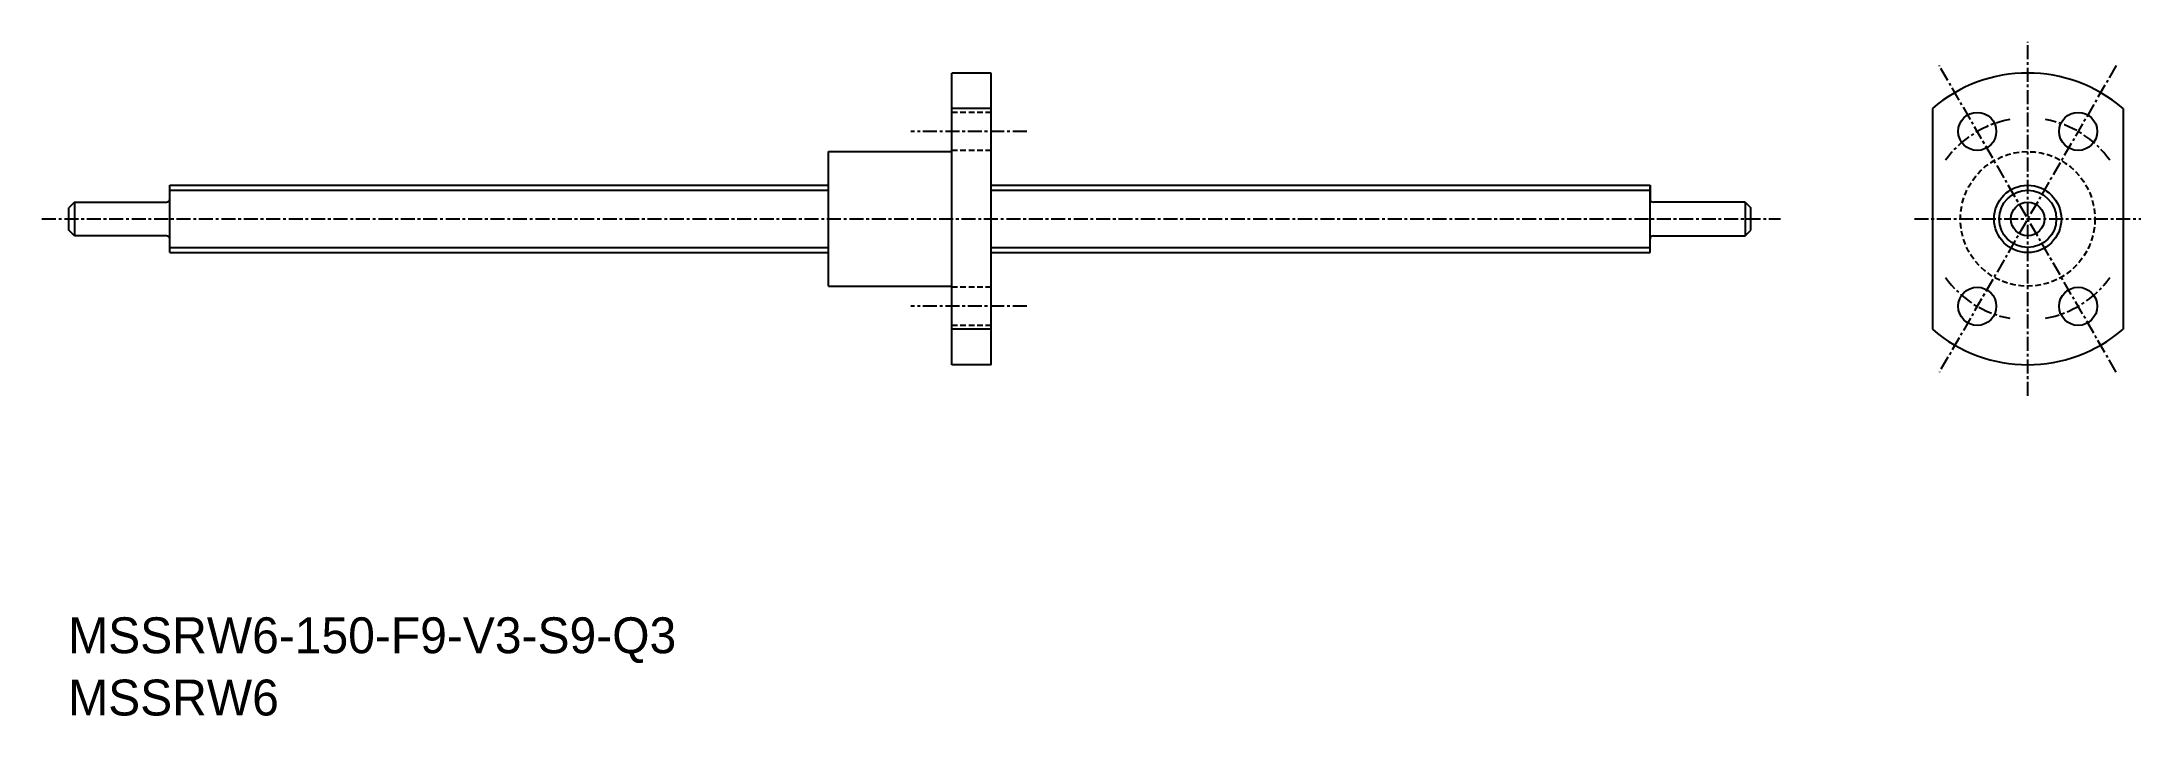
# Model space of a CAD drawing. Extents: x 84 to 272, y 164 to 224.
import ezdxf

# ---------------------------------------------------------------- set-up
doc = ezdxf.new("R2010")
doc.units = 0
doc.linetypes.add('CENTER', pattern=[2, 1.25, -0.25, 0.25, -0.25])
doc.linetypes.add('DASHED', pattern=[0.75, 0.5, -0.25])
doc.layers.get('0').update_dxf_attribs({"linetype": 'CONTINUOUS'})
doc.layers.add('CENTER', color=1, linetype='CENTER')

msp = doc.modelspace()

# ---------------------------------------------------------------- linework, layer by layer
at = {"color": 7, "linetype": 'CONTINUOUS'}
for p, q in [((169.01, 221.68), (165.51, 221.68)), ((165.51, 195.68), (165.51, 221.68)), ((169.01, 195.68), (169.01, 221.68)), ((169.01, 218.52), (165.51, 218.52)), ((252.94, 218.52), (252.94, 198.85)), ((269.94, 218.52), (269.94, 198.85)), ((154.51, 202.68), (154.51, 214.68)), ((154.51, 214.68), (165.51, 214.68)), ((95.76, 211.68), (154.51, 211.68)), ((95.76, 205.68), (95.76, 211.68)), ((169.01, 211.68), (227.76, 211.68)), ((227.76, 205.68), (227.76, 211.68)), ((227.76, 211.68), (227.76, 210.48)), ((87.26, 210.18), (86.76, 209.68)), ((86.76, 207.68), (86.76, 209.68)), ((87.26, 210.18), (95.46, 210.18)), ((87.26, 210.18), (87.26, 207.18)), ((236.26, 210.18), (228.06, 210.18)), ((236.26, 210.18), (236.76, 209.68)), ((236.26, 210.18), (236.26, 207.18)), ((236.76, 207.68), (236.76, 209.68)), ((87.26, 207.18), (86.76, 207.68)), ((95.46, 207.18), (87.26, 207.18)), ((228.06, 207.18), (236.26, 207.18)), ((236.26, 207.18), (236.76, 207.68)), ((95.76, 205.68), (154.51, 205.68)), ((169.01, 205.68), (227.76, 205.68)), ((154.51, 202.68), (165.51, 202.68)), ((169.01, 198.85), (165.51, 198.85)), ((169.01, 195.68), (165.51, 195.68)), ((169.01, 195.68), (169.01, 195.68))]:
    msp.add_line(p, q, dxfattribs=at)
at = {"color": 3, "linetype": 'DASHED'}
for p, q in [((169.01, 218.18), (165.51, 218.18)), ((169.01, 214.78), (165.51, 214.78)), ((169.01, 202.59), (165.51, 202.59)), ((169.01, 199.19), (165.51, 199.19))]:
    msp.add_line(p, q, dxfattribs=at)
at = {"color": 3, "linetype": 'CONTINUOUS'}
for p, q in [((95.76, 211.23), (154.51, 211.23)), ((169.01, 211.23), (227.76, 211.23)), ((95.76, 206.13), (154.51, 206.13)), ((169.01, 206.13), (227.76, 206.13))]:
    msp.add_line(p, q, dxfattribs=at)
at = {"color": 7, "linetype": 'CONTINUOUS'}
for centre, radius in [((256.94, 216.48), 1.7), ((265.94, 216.48), 1.7), ((261.44, 208.68), 3), ((261.44, 208.68), 1.5), ((256.94, 200.89), 1.7), ((265.94, 200.89), 1.7)]:
    msp.add_circle(centre, radius, dxfattribs=at)
at = {"color": 3, "linetype": 'DASHED'}
msp.add_circle((261.44, 208.68), 6, dxfattribs=at)
at = {"color": 3, "linetype": 'CONTINUOUS'}
msp.add_circle((261.44, 208.68), 2.55, dxfattribs=at)
at = {"color": 7, "linetype": 'CONTINUOUS'}
for centre, radius, start, end in [((261.44, 208.68), 13, 49.1678, 130.8322), ((95.46, 210.48), 0.3, 270, 0), ((228.06, 210.48), 0.3, 180, 270), ((95.46, 206.88), 0.3, 0, 90), ((228.06, 206.88), 0.3, 90, 180), ((261.44, 208.68), 13, 229.1678, 310.8322)]:
    msp.add_arc(centre, radius, start, end, dxfattribs=at)
at = {"layer": 'CENTER', "color": 1, "linetype": 'CENTER'}
for p, q in [((261.44, 192.91), (261.44, 224.45)), ((269.33, 195.03), (253.56, 222.34)), ((269.33, 222.34), (253.56, 195.03)), ((172.18, 216.48), (161.84, 216.48)), ((84.37, 208.68), (239.39, 208.68)), ((251.34, 208.68), (271.54, 208.68)), ((172.18, 200.89), (161.84, 200.89))]:
    msp.add_line(p, q, dxfattribs=at)
for start, end in [(100.2402, 144.5106), (35.4894, 79.7598), (215.4894, 259.7598), (280.2402, 324.5106)]:
    msp.add_arc((261.44, 208.68), 9, start, end, dxfattribs=at)

# ---------------------------------------------------------------- texts
at = {"color": 7, "linetype": 'CONTINUOUS'}
for s, p in [('MSSRW6-150-F9-V3-S9-Q3', (86.71, 169.97)), ('MSSRW6', (86.71, 164.42))]:
    msp.add_text(s, height=3.2, dxfattribs=at).set_placement(p)

doc.saveas('drawing.dxf')
